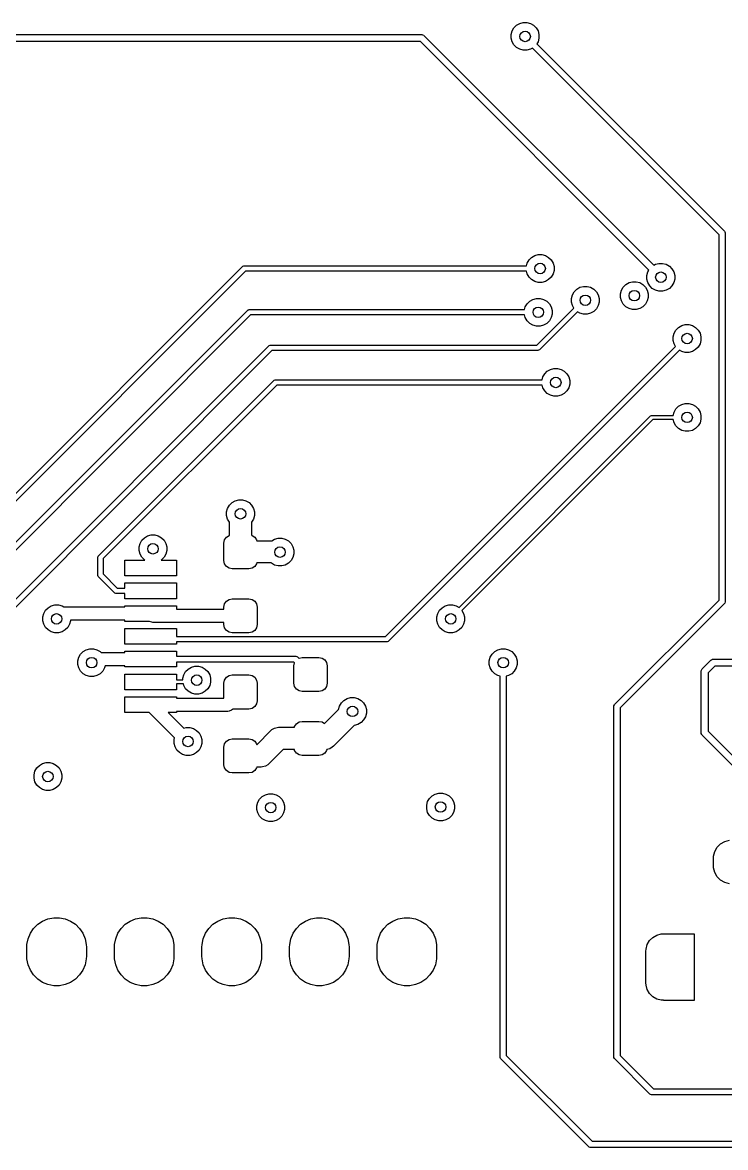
# Model space of a CAD drawing. Extents: x 0.98 to 8.13, y -3.46 to -0.83.
# Drawn here: x 3.515 to 4.305, y -3.419 to -2.155 of the extents above; entities that cross this region are included whole.
import ezdxf

# ---------------------------------------------------------------- set-up
doc = ezdxf.new("R2010")
doc.units = 0
doc.header["$MEASUREMENT"] = 0
doc.layers.add('BLACK', color=7, linetype='CONTINUOUS')

msp = doc.modelspace()

# ---------------------------------------------------------------- linework, layer by layer
at = {"layer": 'BLACK', "linetype": 'CONTINUOUS'}
for p, q in [((4.0652, -2.1642), (4.0672, -2.1607)), ((4.0672, -2.1607), (4.0701, -2.1578)), ((4.0701, -2.1578), (4.0737, -2.1557)), ((4.0737, -2.1557), (4.0777, -2.1547)), ((4.0777, -2.1547), (4.0818, -2.1547)), ((4.0818, -2.1547), (4.0858, -2.1557)), ((4.0858, -2.1557), (4.0893, -2.1578)), ((4.0893, -2.1578), (4.0922, -2.1607)), ((4.0922, -2.1607), (4.0943, -2.1642)), ((3.1148, -2.1683), (3.9636, -2.1683)), ((3.9636, -2.1683), (3.9644, -2.1684)), ((3.9644, -2.1684), (3.9658, -2.169)), ((3.9658, -2.169), (3.9664, -2.1695)), ((3.9664, -2.1695), (4.2244, -2.4275)), ((4.0641, -2.1682), (4.0652, -2.1642)), ((4.0641, -2.1723), (4.0641, -2.1682)), ((4.0652, -2.1763), (4.0641, -2.1723)), ((4.0943, -2.1642), (4.0953, -2.1682)), ((4.0953, -2.1723), (4.0943, -2.1763)), ((4.0953, -2.1682), (4.0953, -2.1723)), ((3.962, -2.1762), (3.1148, -2.1762)), ((4.2188, -2.433), (3.962, -2.1762)), ((4.0672, -2.1799), (4.0652, -2.1763)), ((4.0701, -2.1828), (4.0672, -2.1799)), ((4.0737, -2.1848), (4.0701, -2.1828)), ((4.0777, -2.1859), (4.0737, -2.1848)), ((4.0818, -2.1859), (4.0777, -2.1859)), ((4.0858, -2.1848), (4.0818, -2.1859)), ((4.088, -2.1835), (4.0858, -2.1848)), ((4.2977, -2.3932), (4.088, -2.1835)), ((4.0943, -2.1763), (4.093, -2.1786)), ((4.093, -2.1786), (4.3037, -2.3893)), ((4.3037, -2.3893), (4.3041, -2.3898)), ((4.2977, -2.8037), (4.2977, -2.3932)), ((4.3041, -2.3898), (4.3046, -2.391)), ((4.3046, -2.391), (4.3047, -2.3917)), ((4.3047, -2.3917), (4.3047, -2.8051)), ((4.0812, -2.4281), (4.082, -2.4251)), ((4.082, -2.4251), (4.0841, -2.4215)), ((4.0841, -2.4215), (4.087, -2.4186)), ((4.087, -2.4186), (4.0905, -2.4166)), ((4.0905, -2.4166), (4.0945, -2.4155)), ((4.0945, -2.4155), (4.0986, -2.4155)), ((4.0986, -2.4155), (4.1026, -2.4166)), ((4.1026, -2.4166), (4.1061, -2.4186)), ((4.1061, -2.4186), (4.109, -2.4215)), ((4.109, -2.4215), (4.1111, -2.4251)), ((4.1111, -2.4251), (4.1122, -2.429)), ((4.2244, -2.4275), (4.2263, -2.4264)), ((4.2263, -2.4264), (4.2302, -2.4253)), ((4.2302, -2.4253), (4.2343, -2.4253)), ((4.2343, -2.4253), (4.2383, -2.4264)), ((4.2383, -2.4264), (4.2419, -2.4285)), ((3.4323, -2.7589), (3.7621, -2.429)), ((3.7655, -2.4341), (3.4407, -2.7589)), ((3.7621, -2.429), (3.7626, -2.4286)), ((3.7626, -2.4286), (3.7637, -2.4282)), ((3.7637, -2.4282), (3.7643, -2.4281)), ((3.7643, -2.4281), (4.0812, -2.4281)), ((4.0812, -2.4341), (3.7655, -2.4341)), ((4.082, -2.4371), (4.0812, -2.4341)), ((4.0841, -2.4407), (4.082, -2.4371)), ((4.1111, -2.4371), (4.109, -2.4407)), ((4.1122, -2.4332), (4.1111, -2.4371)), ((4.1122, -2.429), (4.1122, -2.4332)), ((4.2167, -2.4389), (4.2177, -2.4349)), ((4.2167, -2.443), (4.2167, -2.4389)), ((4.2177, -2.4349), (4.2188, -2.433)), ((4.2419, -2.4285), (4.2448, -2.4314)), ((4.2448, -2.4314), (4.2468, -2.4349)), ((4.2468, -2.4349), (4.2479, -2.4389)), ((4.2479, -2.4389), (4.2479, -2.443)), ((4.087, -2.4436), (4.0841, -2.4407)), ((4.0905, -2.4457), (4.087, -2.4436)), ((4.0945, -2.4467), (4.0905, -2.4457)), ((4.0986, -2.4467), (4.0945, -2.4467)), ((4.1026, -2.4457), (4.0986, -2.4467)), ((4.1061, -2.4436), (4.1026, -2.4457)), ((4.109, -2.4407), (4.1061, -2.4436)), ((4.1378, -2.4543), (4.1414, -2.4522)), ((4.1414, -2.4522), (4.1453, -2.4512)), ((4.1453, -2.4512), (4.1494, -2.4512)), ((4.1494, -2.4512), (4.1534, -2.4522)), ((4.1534, -2.4522), (4.157, -2.4543)), ((4.1879, -2.4555), (4.19, -2.452)), ((4.19, -2.452), (4.1929, -2.4491)), ((4.1929, -2.4491), (4.1965, -2.447)), ((4.1965, -2.447), (4.2004, -2.4459)), ((4.2004, -2.4459), (4.2046, -2.4459)), ((4.2046, -2.4459), (4.2085, -2.447)), ((4.2085, -2.447), (4.2121, -2.4491)), ((4.2121, -2.4491), (4.215, -2.452)), ((4.215, -2.452), (4.217, -2.4555)), ((4.2177, -2.447), (4.2167, -2.443)), ((4.2198, -2.4505), (4.2177, -2.447)), ((4.2227, -2.4534), (4.2198, -2.4505)), ((4.2448, -2.4505), (4.2419, -2.4534)), ((4.2468, -2.447), (4.2448, -2.4505)), ((4.2479, -2.443), (4.2468, -2.447)), ((4.0885, -2.4658), (4.0924, -2.4647)), ((4.0924, -2.4647), (4.0965, -2.4647)), ((4.0965, -2.4647), (4.1005, -2.4658)), ((4.1318, -2.4647), (4.1328, -2.4608)), ((4.1318, -2.4688), (4.1318, -2.4647)), ((4.1328, -2.4608), (4.1349, -2.4572)), ((4.1349, -2.4572), (4.1378, -2.4543)), ((4.157, -2.4543), (4.1599, -2.4572)), ((4.1599, -2.4572), (4.1619, -2.4608)), ((4.1619, -2.4608), (4.163, -2.4647)), ((4.163, -2.4647), (4.163, -2.4688)), ((4.1869, -2.4595), (4.1879, -2.4555)), ((4.1869, -2.4636), (4.1869, -2.4595)), ((4.1879, -2.4676), (4.1869, -2.4636)), ((4.217, -2.4555), (4.2181, -2.4595)), ((4.2181, -2.4636), (4.217, -2.4676)), ((4.2181, -2.4595), (4.2181, -2.4636)), ((4.2263, -2.4555), (4.2227, -2.4534)), ((4.2302, -2.4566), (4.2263, -2.4555)), ((4.2343, -2.4566), (4.2302, -2.4566)), ((4.2383, -2.4555), (4.2343, -2.4566)), ((4.2419, -2.4534), (4.2383, -2.4555)), ((3.768, -2.4778), (3.7683, -2.4777)), ((3.7683, -2.4777), (3.7691, -2.4774)), ((3.7691, -2.4774), (3.7697, -2.4773)), ((3.7697, -2.4773), (4.0791, -2.4773)), ((4.0791, -2.4773), (4.0799, -2.4743)), ((4.0799, -2.4743), (4.082, -2.4707)), ((4.082, -2.4707), (4.0849, -2.4678)), ((4.0849, -2.4678), (4.0885, -2.4658)), ((4.0929, -2.5171), (4.1344, -2.4755)), ((4.1005, -2.4658), (4.1041, -2.4678)), ((4.1041, -2.4678), (4.107, -2.4707)), ((4.107, -2.4707), (4.109, -2.4743)), ((4.109, -2.4743), (4.1101, -2.4783)), ((4.1328, -2.4728), (4.1318, -2.4688)), ((4.1344, -2.4755), (4.1328, -2.4728)), ((4.1599, -2.4764), (4.157, -2.4793)), ((4.1619, -2.4728), (4.1599, -2.4764)), ((4.163, -2.4688), (4.1619, -2.4728)), ((4.19, -2.4711), (4.1879, -2.4676)), ((4.1929, -2.474), (4.19, -2.4711)), ((4.1965, -2.4761), (4.1929, -2.474)), ((4.2004, -2.4772), (4.1965, -2.4761)), ((4.2046, -2.4772), (4.2004, -2.4772)), ((4.2085, -2.4761), (4.2046, -2.4772)), ((4.2121, -2.474), (4.2085, -2.4761)), ((4.215, -2.4711), (4.2121, -2.474)), ((4.217, -2.4676), (4.215, -2.4711)), ((3.4821, -2.7636), (3.7676, -2.4782)), ((3.7709, -2.4833), (3.4873, -2.767)), ((3.7676, -2.4782), (3.768, -2.4778)), ((4.0791, -2.4833), (3.7709, -2.4833)), ((4.0799, -2.4863), (4.0791, -2.4833)), ((4.082, -2.4899), (4.0799, -2.4863)), ((4.0849, -2.4928), (4.082, -2.4899)), ((4.1386, -2.4798), (4.0962, -2.5222)), ((4.107, -2.4899), (4.1041, -2.4928)), ((4.109, -2.4863), (4.107, -2.4899)), ((4.1101, -2.4824), (4.109, -2.4863)), ((4.1101, -2.4783), (4.1101, -2.4824)), ((4.1414, -2.4813), (4.1386, -2.4798)), ((4.1453, -2.4824), (4.1414, -2.4813)), ((4.1494, -2.4824), (4.1453, -2.4824)), ((4.1534, -2.4813), (4.1494, -2.4824)), ((4.157, -2.4793), (4.1534, -2.4813)), ((4.0885, -2.4949), (4.0849, -2.4928)), ((4.0924, -2.4959), (4.0885, -2.4949)), ((4.0965, -2.4959), (4.0924, -2.4959)), ((4.1005, -2.4949), (4.0965, -2.4959)), ((4.1041, -2.4928), (4.1005, -2.4949)), ((4.2473, -2.5038), (4.2493, -2.5003)), ((4.2493, -2.5003), (4.2522, -2.4973)), ((4.2522, -2.4973), (4.2558, -2.4953)), ((4.2558, -2.4953), (4.2598, -2.4942)), ((4.2598, -2.4942), (4.2639, -2.4942)), ((4.2639, -2.4942), (4.2678, -2.4953)), ((4.2678, -2.4953), (4.2714, -2.4973)), ((4.2714, -2.4973), (4.2743, -2.5003)), ((4.2743, -2.5003), (4.2764, -2.5038)), ((4.2462, -2.5078), (4.2473, -2.5038)), ((4.2462, -2.5119), (4.2462, -2.5078)), ((4.2473, -2.5159), (4.2462, -2.5119)), ((4.2764, -2.5038), (4.2774, -2.5078)), ((4.2774, -2.5119), (4.2764, -2.5159)), ((4.2774, -2.5078), (4.2774, -2.5119)), ((3.4821, -2.8276), (3.7918, -2.518)), ((3.7951, -2.5231), (3.4873, -2.831)), ((3.7918, -2.518), (3.7922, -2.5176)), ((3.7922, -2.5176), (3.7933, -2.5171)), ((3.7933, -2.5171), (3.7939, -2.5171)), ((3.7939, -2.5171), (4.0929, -2.5171)), ((4.0941, -2.5231), (3.7951, -2.5231)), ((3.9228, -2.8446), (4.2488, -2.5186)), ((4.2531, -2.5228), (3.9262, -2.8497)), ((4.0947, -2.523), (4.0941, -2.5231)), ((4.0958, -2.5226), (4.0947, -2.523)), ((4.0962, -2.5222), (4.0958, -2.5226)), ((4.2488, -2.5186), (4.2473, -2.5159)), ((4.2558, -2.5244), (4.2531, -2.5228)), ((4.2598, -2.5255), (4.2558, -2.5244)), ((4.2639, -2.5255), (4.2598, -2.5255)), ((4.2678, -2.5244), (4.2639, -2.5255)), ((4.2714, -2.5223), (4.2678, -2.5244)), ((4.2743, -2.5194), (4.2714, -2.5223)), ((4.2764, -2.5159), (4.2743, -2.5194)), ((4.0988, -2.5561), (4.0996, -2.553)), ((4.0996, -2.553), (4.1017, -2.5495)), ((4.1017, -2.5495), (4.1046, -2.5466)), ((4.1046, -2.5466), (4.1081, -2.5445)), ((4.1081, -2.5445), (4.1121, -2.5434)), ((4.1121, -2.5434), (4.1162, -2.5434)), ((4.1162, -2.5434), (4.1202, -2.5445)), ((4.1202, -2.5445), (4.1238, -2.5466)), ((4.1238, -2.5466), (4.1267, -2.5495)), ((4.1267, -2.5495), (4.1287, -2.553)), ((4.1287, -2.553), (4.1298, -2.557)), ((3.6002, -2.7538), (3.7971, -2.5569)), ((3.8005, -2.5621), (3.6054, -2.7571)), ((3.7971, -2.5569), (3.7975, -2.5566)), ((3.7975, -2.5566), (3.7986, -2.5561)), ((3.7986, -2.5561), (3.7992, -2.5561)), ((3.7992, -2.5561), (4.0988, -2.5561)), ((4.0988, -2.5621), (3.8005, -2.5621)), ((4.0996, -2.5651), (4.0988, -2.5621)), ((4.1017, -2.5686), (4.0996, -2.5651)), ((4.1287, -2.5651), (4.1267, -2.5686)), ((4.1298, -2.5611), (4.1287, -2.5651)), ((4.1298, -2.557), (4.1298, -2.5611)), ((4.1046, -2.5715), (4.1017, -2.5686)), ((4.1081, -2.5736), (4.1046, -2.5715)), ((4.1121, -2.5747), (4.1081, -2.5736)), ((4.1162, -2.5747), (4.1121, -2.5747)), ((4.1202, -2.5736), (4.1162, -2.5747)), ((4.1238, -2.5715), (4.1202, -2.5736)), ((4.1267, -2.5686), (4.1238, -2.5715)), ((4.2473, -2.5924), (4.2493, -2.5888)), ((4.2493, -2.5888), (4.2522, -2.5859)), ((4.2522, -2.5859), (4.2558, -2.5839)), ((4.2558, -2.5839), (4.2598, -2.5828)), ((4.2598, -2.5828), (4.2639, -2.5828)), ((4.2639, -2.5828), (4.2678, -2.5839)), ((4.2678, -2.5839), (4.2714, -2.5859)), ((4.2714, -2.5859), (4.2743, -2.5888)), ((4.2743, -2.5888), (4.2764, -2.5924)), ((4.0055, -2.8122), (4.2208, -2.5968)), ((4.2234, -2.6007), (4.0087, -2.8154)), ((4.2208, -2.5968), (4.2216, -2.5963)), ((4.2216, -2.5963), (4.2224, -2.5962)), ((4.2216, -2.5963), (4.2216, -2.5963)), ((4.2224, -2.5962), (4.2462, -2.5962)), ((4.2462, -2.6007), (4.2234, -2.6007)), ((4.2462, -2.5962), (4.2473, -2.5924)), ((4.2473, -2.6045), (4.2462, -2.6007)), ((4.2764, -2.5924), (4.2774, -2.5964)), ((4.2774, -2.6005), (4.2764, -2.6045)), ((4.2774, -2.5964), (4.2774, -2.6005)), ((4.2493, -2.608), (4.2473, -2.6045)), ((4.2522, -2.6109), (4.2493, -2.608)), ((4.2558, -2.613), (4.2522, -2.6109)), ((4.2598, -2.614), (4.2558, -2.613)), ((4.2639, -2.614), (4.2598, -2.614)), ((4.2678, -2.613), (4.2639, -2.614)), ((4.2714, -2.6109), (4.2678, -2.613)), ((4.2743, -2.608), (4.2714, -2.6109)), ((4.2764, -2.6045), (4.2743, -2.608)), ((3.7503, -2.6942), (3.7538, -2.6921)), ((3.7538, -2.6921), (3.7578, -2.6911)), ((3.7578, -2.6911), (3.7619, -2.6911)), ((3.7619, -2.6911), (3.7659, -2.6921)), ((3.7659, -2.6921), (3.7694, -2.6942)), ((3.7442, -2.7046), (3.7453, -2.7007)), ((3.7442, -2.7087), (3.7442, -2.7046)), ((3.7453, -2.7007), (3.7473, -2.6971)), ((3.7473, -2.6971), (3.7503, -2.6942)), ((3.7694, -2.6942), (3.7723, -2.6971)), ((3.7723, -2.6971), (3.7744, -2.7007)), ((3.7744, -2.7007), (3.7755, -2.7046)), ((3.7755, -2.7046), (3.7755, -2.7087)), ((3.7453, -2.7127), (3.7442, -2.7087)), ((3.7473, -2.7163), (3.7453, -2.7127)), ((3.7473, -2.7309), (3.7473, -2.7163)), ((3.7744, -2.7127), (3.7723, -2.7163)), ((3.7723, -2.7163), (3.7723, -2.7309)), ((3.7755, -2.7087), (3.7744, -2.7127)), ((3.6554, -2.7315), (3.6594, -2.7304)), ((3.6594, -2.7304), (3.6635, -2.7304)), ((3.6635, -2.7304), (3.6674, -2.7315)), ((3.6458, -2.744), (3.6469, -2.74)), ((3.6469, -2.74), (3.6489, -2.7365)), ((3.6489, -2.7365), (3.6518, -2.7336)), ((3.6518, -2.7336), (3.6554, -2.7315)), ((3.6674, -2.7315), (3.671, -2.7336)), ((3.671, -2.7336), (3.6739, -2.7365)), ((3.6739, -2.7365), (3.676, -2.74)), ((3.676, -2.74), (3.677, -2.744)), ((3.7411, -2.7397), (3.7419, -2.7361)), ((3.7411, -2.7594), (3.7411, -2.7397)), ((3.7419, -2.7361), (3.7439, -2.7331)), ((3.7439, -2.7331), (3.7469, -2.731)), ((3.7469, -2.731), (3.7473, -2.7309)), ((3.7723, -2.7309), (3.7728, -2.731)), ((3.7728, -2.731), (3.7758, -2.7331)), ((3.7758, -2.7331), (3.7778, -2.7361)), ((3.7778, -2.7361), (3.778, -2.737)), ((3.778, -2.737), (3.7951, -2.737)), ((3.7951, -2.737), (3.7982, -2.7352)), ((3.7982, -2.7352), (3.8021, -2.7342)), ((3.8021, -2.7342), (3.8063, -2.7342)), ((3.8063, -2.7342), (3.8102, -2.7352)), ((3.8102, -2.7352), (3.8138, -2.7373)), ((3.8138, -2.7373), (3.8167, -2.7402)), ((3.8167, -2.7402), (3.8188, -2.7438)), ((3.5994, -2.7553), (3.5999, -2.7542)), ((3.5994, -2.7559), (3.5994, -2.7553)), ((3.5994, -2.7756), (3.5994, -2.7559)), ((3.5999, -2.7542), (3.6002, -2.7538)), ((3.6458, -2.7481), (3.6458, -2.744)), ((3.6469, -2.7521), (3.6458, -2.7481)), ((3.6489, -2.7556), (3.6469, -2.7521)), ((3.6518, -2.7586), (3.6489, -2.7556)), ((3.6739, -2.7556), (3.671, -2.7586)), ((3.676, -2.7521), (3.6739, -2.7556)), ((3.677, -2.7481), (3.676, -2.7521)), ((3.677, -2.744), (3.677, -2.7481)), ((3.8188, -2.7558), (3.8167, -2.7594)), ((3.8188, -2.7438), (3.8198, -2.7477)), ((3.8198, -2.7519), (3.8188, -2.7558)), ((3.8198, -2.7477), (3.8198, -2.7519)), ((3.6054, -2.7571), (3.6054, -2.7743)), ((3.6299, -2.7766), (3.6299, -2.7589)), ((3.6299, -2.7589), (3.6524, -2.7589)), ((3.6524, -2.7589), (3.6518, -2.7586)), ((3.671, -2.7586), (3.6705, -2.7589)), ((3.6705, -2.7589), (3.688, -2.7589)), ((3.688, -2.7589), (3.688, -2.7766)), ((3.7419, -2.7629), (3.7411, -2.7594)), ((3.7439, -2.766), (3.7419, -2.7629)), ((3.7469, -2.768), (3.7439, -2.766)), ((3.7505, -2.7687), (3.7469, -2.768)), ((3.7728, -2.768), (3.7692, -2.7687)), ((3.7758, -2.766), (3.7728, -2.768)), ((3.7778, -2.7629), (3.7758, -2.766)), ((3.778, -2.762), (3.7778, -2.7629)), ((3.7943, -2.762), (3.778, -2.762)), ((3.7946, -2.7623), (3.7943, -2.762)), ((3.7982, -2.7643), (3.7946, -2.7623)), ((3.8021, -2.7654), (3.7982, -2.7643)), ((3.8063, -2.7654), (3.8021, -2.7654)), ((3.8102, -2.7643), (3.8063, -2.7654)), ((3.8138, -2.7623), (3.8102, -2.7643)), ((3.8167, -2.7594), (3.8138, -2.7623)), ((3.5994, -2.7762), (3.5994, -2.7756)), ((3.5999, -2.7773), (3.5994, -2.7762)), ((3.6002, -2.7777), (3.5999, -2.7773)), ((3.618, -2.7954), (3.6002, -2.7777)), ((3.6054, -2.7743), (3.6213, -2.7903)), ((3.688, -2.7766), (3.6299, -2.7766)), ((3.7692, -2.7687), (3.7505, -2.7687)), ((3.6213, -2.7903), (3.6299, -2.7903)), ((3.6299, -2.7903), (3.6299, -2.7844)), ((3.6299, -2.7844), (3.688, -2.7844)), ((3.688, -2.7844), (3.688, -2.8022)), ((3.6184, -2.7958), (3.618, -2.7954)), ((3.6186, -2.7959), (3.6184, -2.7958)), ((3.6195, -2.7962), (3.6186, -2.7959)), ((3.6201, -2.7963), (3.6195, -2.7962)), ((3.6299, -2.7963), (3.6201, -2.7963)), ((3.6299, -2.8022), (3.6299, -2.7963)), ((3.688, -2.8022), (3.6299, -2.8022)), ((3.7419, -2.8079), (3.7439, -2.8049)), ((3.7439, -2.8049), (3.7469, -2.8029)), ((3.7469, -2.8029), (3.7505, -2.8022)), ((3.7505, -2.8022), (3.7692, -2.8022)), ((3.7692, -2.8022), (3.7728, -2.8029)), ((3.7728, -2.8029), (3.7758, -2.8049)), ((3.7758, -2.8049), (3.7778, -2.8079)), ((4.1806, -2.9208), (4.2977, -2.8037)), ((4.3046, -2.8058), (4.3041, -2.8071)), ((4.3047, -2.8051), (4.3046, -2.8058)), ((3.5375, -2.8227), (3.5386, -2.8188)), ((3.5386, -2.8188), (3.5407, -2.8152)), ((3.5407, -2.8152), (3.5436, -2.8123)), ((3.5436, -2.8123), (3.5471, -2.8103)), ((3.5471, -2.8103), (3.5511, -2.8092)), ((3.5511, -2.8092), (3.5552, -2.8092)), ((3.5552, -2.8092), (3.5592, -2.8103)), ((3.5592, -2.8103), (3.5612, -2.8114)), ((3.5612, -2.8114), (3.6299, -2.8114)), ((3.6299, -2.8114), (3.6299, -2.81)), ((3.6299, -2.81), (3.688, -2.81)), ((3.688, -2.81), (3.688, -2.8139)), ((3.688, -2.8139), (3.7411, -2.8139)), ((3.7411, -2.8115), (3.7419, -2.8079)), ((3.7411, -2.8139), (3.7411, -2.8115)), ((3.7778, -2.8079), (3.7785, -2.8115)), ((3.7785, -2.8115), (3.7785, -2.8312)), ((3.9804, -2.8227), (3.9815, -2.8188)), ((3.9815, -2.8188), (3.9836, -2.8152)), ((3.9836, -2.8152), (3.9865, -2.8123)), ((3.9865, -2.8123), (3.99, -2.8103)), ((3.99, -2.8103), (3.994, -2.8092)), ((3.994, -2.8092), (3.9981, -2.8092)), ((3.9981, -2.8092), (4.0021, -2.8103)), ((4.0021, -2.8103), (4.0055, -2.8122)), ((4.0087, -2.8154), (4.0106, -2.8188)), ((4.0106, -2.8188), (4.0117, -2.8227)), ((4.3037, -2.8076), (4.1866, -2.9247)), ((4.3041, -2.8071), (4.3037, -2.8076)), ((3.5375, -2.8269), (3.5375, -2.8227)), ((3.5386, -2.8308), (3.5375, -2.8269)), ((3.5407, -2.8344), (3.5386, -2.8308)), ((3.5677, -2.8308), (3.5656, -2.8344)), ((3.5688, -2.8269), (3.5677, -2.8308)), ((3.6299, -2.8264), (3.5688, -2.8264)), ((3.5688, -2.8264), (3.5688, -2.8269)), ((3.6299, -2.8278), (3.6299, -2.8264)), ((3.6577, -2.8278), (3.6299, -2.8278)), ((3.66, -2.8287), (3.6577, -2.8278)), ((3.6614, -2.8289), (3.66, -2.8287)), ((3.7411, -2.8289), (3.6614, -2.8289)), ((3.7411, -2.8312), (3.7411, -2.8289)), ((3.7419, -2.8348), (3.7411, -2.8312)), ((3.7785, -2.8312), (3.7778, -2.8348)), ((3.9804, -2.8269), (3.9804, -2.8227)), ((3.9815, -2.8308), (3.9804, -2.8269)), ((3.9836, -2.8344), (3.9815, -2.8308)), ((4.0106, -2.8308), (4.0086, -2.8344)), ((4.0117, -2.8269), (4.0106, -2.8308)), ((4.0117, -2.8227), (4.0117, -2.8269)), ((3.5436, -2.8373), (3.5407, -2.8344)), ((3.5471, -2.8394), (3.5436, -2.8373)), ((3.5511, -2.8404), (3.5471, -2.8394)), ((3.5552, -2.8404), (3.5511, -2.8404)), ((3.5592, -2.8394), (3.5552, -2.8404)), ((3.5627, -2.8373), (3.5592, -2.8394)), ((3.5656, -2.8344), (3.5627, -2.8373)), ((3.6299, -2.8533), (3.6299, -2.8356)), ((3.6299, -2.8356), (3.688, -2.8356)), ((3.688, -2.8356), (3.688, -2.8446)), ((3.7439, -2.8378), (3.7419, -2.8348)), ((3.7469, -2.8398), (3.7439, -2.8378)), ((3.7505, -2.8406), (3.7469, -2.8398)), ((3.7692, -2.8406), (3.7505, -2.8406)), ((3.7728, -2.8398), (3.7692, -2.8406)), ((3.7758, -2.8378), (3.7728, -2.8398)), ((3.7778, -2.8348), (3.7758, -2.8378)), ((3.9865, -2.8373), (3.9836, -2.8344)), ((3.99, -2.8394), (3.9865, -2.8373)), ((3.994, -2.8404), (3.99, -2.8394)), ((3.9981, -2.8404), (3.994, -2.8404)), ((4.0021, -2.8394), (3.9981, -2.8404)), ((4.0056, -2.8373), (4.0021, -2.8394)), ((4.0086, -2.8344), (4.0056, -2.8373)), ((3.688, -2.8533), (3.6299, -2.8533)), ((3.688, -2.8446), (3.9228, -2.8446)), ((3.9241, -2.8506), (3.688, -2.8506)), ((3.688, -2.8506), (3.688, -2.8533)), ((3.9246, -2.8505), (3.9241, -2.8506)), ((3.9257, -2.8501), (3.9246, -2.8505)), ((3.9262, -2.8497), (3.9257, -2.8501)), ((3.5769, -2.872), (3.578, -2.868)), ((3.578, -2.868), (3.58, -2.8644)), ((3.58, -2.8644), (3.5829, -2.8615)), ((3.5829, -2.8615), (3.5865, -2.8595)), ((3.5865, -2.8595), (3.5905, -2.8584)), ((3.5905, -2.8584), (3.5946, -2.8584)), ((3.5946, -2.8584), (3.5985, -2.8595)), ((3.5985, -2.8595), (3.6021, -2.8615)), ((3.6021, -2.8615), (3.6032, -2.8626)), ((3.6032, -2.8626), (3.6299, -2.8626)), ((3.6299, -2.8626), (3.6299, -2.8612)), ((3.6299, -2.8612), (3.688, -2.8612)), ((3.688, -2.8612), (3.688, -2.8666)), ((3.688, -2.8666), (3.8214, -2.8666)), ((3.8214, -2.8666), (3.822, -2.8666)), ((3.822, -2.8666), (3.8233, -2.8672)), ((3.8233, -2.8672), (3.8238, -2.8676)), ((3.8238, -2.8676), (3.8253, -2.8691)), ((3.8253, -2.8691), (3.8257, -2.8688)), ((3.8257, -2.8688), (3.8292, -2.8681)), ((3.8292, -2.8681), (3.8479, -2.8681)), ((3.8479, -2.8681), (3.8515, -2.8688)), ((3.8515, -2.8688), (3.8545, -2.8708)), ((4.0395, -2.872), (4.0406, -2.868)), ((4.0406, -2.868), (4.0426, -2.8644)), ((4.0426, -2.8644), (4.0455, -2.8615)), ((4.0455, -2.8615), (4.0491, -2.8595)), ((4.0491, -2.8595), (4.0531, -2.8584)), ((4.0531, -2.8584), (4.0572, -2.8584)), ((4.0572, -2.8584), (4.0611, -2.8595)), ((4.0611, -2.8595), (4.0647, -2.8615)), ((4.0647, -2.8615), (4.0676, -2.8644)), ((4.0676, -2.8644), (4.0697, -2.868)), ((4.0697, -2.868), (4.0707, -2.872)), ((3.5769, -2.8761), (3.5769, -2.872)), ((3.578, -2.88), (3.5769, -2.8761)), ((3.58, -2.8836), (3.578, -2.88)), ((3.6071, -2.88), (3.605, -2.8836)), ((3.6077, -2.8776), (3.6071, -2.88)), ((3.6299, -2.8776), (3.6077, -2.8776)), ((3.6299, -2.8789), (3.6299, -2.8776)), ((3.688, -2.8789), (3.6299, -2.8789)), ((3.8199, -2.8736), (3.688, -2.8736)), ((3.688, -2.8736), (3.688, -2.8789)), ((3.6981, -2.8841), (3.701, -2.8812)), ((3.701, -2.8812), (3.7046, -2.8792)), ((3.7046, -2.8792), (3.7086, -2.8781)), ((3.7086, -2.8781), (3.7127, -2.8781)), ((3.7127, -2.8781), (3.7167, -2.8792)), ((3.7167, -2.8792), (3.7202, -2.8812)), ((3.7202, -2.8812), (3.7231, -2.8841)), ((3.8205, -2.8742), (3.8199, -2.8736)), ((3.8199, -2.8775), (3.8205, -2.8742)), ((3.8199, -2.8971), (3.8199, -2.8775)), ((3.8545, -2.8708), (3.8566, -2.8739)), ((3.8566, -2.8739), (3.8573, -2.8775)), ((3.8573, -2.8775), (3.8573, -2.8971)), ((4.0395, -2.8761), (4.0395, -2.872)), ((4.0406, -2.88), (4.0395, -2.8761)), ((4.0426, -2.8836), (4.0406, -2.88)), ((4.0697, -2.88), (4.0676, -2.8836)), ((4.0707, -2.8761), (4.0697, -2.88)), ((4.0707, -2.872), (4.0707, -2.8761)), ((4.2776, -2.8831), (4.2782, -2.8817)), ((4.2782, -2.8817), (4.2787, -2.8811)), ((4.2787, -2.8811), (4.2885, -2.8713)), ((4.2929, -2.878), (4.2854, -2.8855)), ((4.2885, -2.8713), (4.2891, -2.8708)), ((4.2891, -2.8708), (4.2905, -2.8702)), ((4.2905, -2.8702), (4.2913, -2.8701)), ((4.2913, -2.8701), (4.3414, -2.8701)), ((4.3414, -2.878), (4.2929, -2.878)), ((3.5829, -2.8865), (3.58, -2.8836)), ((3.5865, -2.8886), (3.5829, -2.8865)), ((3.5905, -2.8896), (3.5865, -2.8886)), ((3.5946, -2.8896), (3.5905, -2.8896)), ((3.5985, -2.8886), (3.5946, -2.8896)), ((3.6021, -2.8865), (3.5985, -2.8886)), ((3.605, -2.8836), (3.6021, -2.8865)), ((3.6299, -2.9045), (3.6299, -2.8868)), ((3.6299, -2.8868), (3.688, -2.8868)), ((3.688, -2.8868), (3.688, -2.8934)), ((3.688, -2.8934), (3.695, -2.8934)), ((3.695, -2.8916), (3.6961, -2.8877)), ((3.695, -2.8934), (3.695, -2.8916)), ((3.6961, -2.8877), (3.6981, -2.8841)), ((3.7231, -2.8841), (3.7252, -2.8877)), ((3.7252, -2.8877), (3.7262, -2.8916)), ((3.7262, -2.8916), (3.7262, -2.8958)), ((3.7411, -2.8971), (3.7419, -2.8936)), ((3.7419, -2.8936), (3.7439, -2.8905)), ((3.7439, -2.8905), (3.7469, -2.8885)), ((3.7469, -2.8885), (3.7505, -2.8878)), ((3.7505, -2.8878), (3.7692, -2.8878)), ((3.7692, -2.8878), (3.7728, -2.8885)), ((3.7728, -2.8885), (3.7758, -2.8905)), ((3.7758, -2.8905), (3.7778, -2.8936)), ((3.7778, -2.8936), (3.7785, -2.8971)), ((4.0455, -2.8865), (4.0426, -2.8836)), ((4.0491, -2.8886), (4.0455, -2.8865)), ((4.0516, -2.8892), (4.0491, -2.8886)), ((4.0516, -3.3169), (4.0516, -2.8892)), ((4.0611, -2.8886), (4.0586, -2.8892)), ((4.0586, -2.8892), (4.0586, -3.3155)), ((4.0647, -2.8865), (4.0611, -2.8886)), ((4.0676, -2.8836), (4.0647, -2.8865)), ((4.2776, -2.8839), (4.2776, -2.8831)), ((4.2776, -2.9528), (4.2776, -2.8839)), ((4.2854, -2.8855), (4.2854, -2.9511)), ((3.688, -2.9045), (3.6299, -2.9045)), ((3.6956, -2.8979), (3.688, -2.8979)), ((3.688, -2.8979), (3.688, -2.9045)), ((3.6961, -2.8997), (3.6956, -2.8979)), ((3.6981, -2.9033), (3.6961, -2.8997)), ((3.701, -2.9062), (3.6981, -2.9033)), ((3.7046, -2.9083), (3.701, -2.9062)), ((3.7202, -2.9062), (3.7167, -2.9083)), ((3.7231, -2.9033), (3.7202, -2.9062)), ((3.7252, -2.8997), (3.7231, -2.9033)), ((3.7262, -2.8958), (3.7252, -2.8997)), ((3.7411, -2.9138), (3.7411, -2.8971)), ((3.7785, -2.8971), (3.7785, -2.9168)), ((3.8206, -2.9007), (3.8199, -2.8971)), ((3.8226, -2.9038), (3.8206, -2.9007)), ((3.8257, -2.9058), (3.8226, -2.9038)), ((3.8292, -2.9065), (3.8257, -2.9058)), ((3.8479, -2.9065), (3.8292, -2.9065)), ((3.8515, -2.9058), (3.8479, -2.9065)), ((3.8545, -2.9038), (3.8515, -2.9058)), ((3.8566, -2.9007), (3.8545, -2.9038)), ((3.8573, -2.8971), (3.8566, -2.9007)), ((3.6299, -2.9301), (3.6299, -2.9124)), ((3.6299, -2.9124), (3.688, -2.9124)), ((3.688, -2.9124), (3.688, -2.9138)), ((3.688, -2.9138), (3.7411, -2.9138)), ((3.7086, -2.9093), (3.7046, -2.9083)), ((3.7127, -2.9093), (3.7086, -2.9093)), ((3.7167, -2.9083), (3.7127, -2.9093)), ((3.7785, -2.9168), (3.7778, -2.9204)), ((3.8711, -2.9228), (3.8732, -2.9193)), ((3.8732, -2.9193), (3.8761, -2.9164)), ((3.8761, -2.9164), (3.8796, -2.9143)), ((3.8796, -2.9143), (3.8836, -2.9132)), ((3.8836, -2.9132), (3.8877, -2.9132)), ((3.8877, -2.9132), (3.8917, -2.9143)), ((3.8917, -2.9143), (3.8953, -2.9164)), ((3.8953, -2.9164), (3.8982, -2.9193)), ((3.8982, -2.9193), (3.9002, -2.9228)), ((3.6572, -2.9301), (3.6299, -2.9301)), ((3.6857, -2.9586), (3.6572, -2.9301)), ((3.688, -2.9301), (3.6784, -2.9301)), ((3.6784, -2.9301), (3.696, -2.9477)), ((3.7456, -2.9288), (3.688, -2.9288)), ((3.688, -2.9288), (3.688, -2.9301)), ((3.747, -2.9286), (3.7456, -2.9288)), ((3.7497, -2.9275), (3.747, -2.9286)), ((3.7509, -2.9266), (3.7497, -2.9275)), ((3.7513, -2.9262), (3.7509, -2.9266)), ((3.7692, -2.9262), (3.7513, -2.9262)), ((3.7728, -2.9255), (3.7692, -2.9262)), ((3.7758, -2.9234), (3.7728, -2.9255)), ((3.7778, -2.9204), (3.7758, -2.9234)), ((3.8543, -2.9425), (3.8701, -2.9268)), ((3.8701, -2.9268), (3.8711, -2.9228)), ((3.9002, -2.9228), (3.9013, -2.9268)), ((3.9013, -2.9309), (3.9002, -2.9349)), ((3.9013, -2.9268), (3.9013, -2.9309)), ((4.1796, -2.9225), (4.1802, -2.9213)), ((4.1796, -2.9232), (4.1796, -2.9225)), ((4.1796, -3.3169), (4.1796, -2.9232)), ((4.1802, -2.9213), (4.1806, -2.9208)), ((4.1866, -2.9247), (4.1866, -3.3155)), ((3.8206, -2.9457), (3.8226, -2.9427)), ((3.8226, -2.9427), (3.8257, -2.9407)), ((3.8257, -2.9407), (3.8292, -2.94)), ((3.8292, -2.94), (3.8479, -2.94)), ((3.8479, -2.94), (3.8515, -2.9407)), ((3.8515, -2.9407), (3.8543, -2.9425)), ((3.8877, -2.9445), (3.8642, -2.968)), ((3.8917, -2.9434), (3.8877, -2.9445)), ((3.8953, -2.9413), (3.8917, -2.9434)), ((3.8982, -2.9384), (3.8953, -2.9413)), ((3.9002, -2.9349), (3.8982, -2.9384)), ((3.696, -2.9477), (3.6987, -2.947)), ((3.6987, -2.947), (3.7028, -2.947)), ((3.7028, -2.947), (3.7068, -2.948)), ((3.7068, -2.948), (3.7104, -2.9501)), ((3.7104, -2.9501), (3.7133, -2.953)), ((3.7133, -2.953), (3.7153, -2.9566)), ((3.7153, -2.9566), (3.7164, -2.9605)), ((3.778, -2.9662), (3.7938, -2.9503)), ((3.7938, -2.9503), (3.795, -2.9492)), ((3.795, -2.9492), (3.7979, -2.9476)), ((3.7979, -2.9476), (3.801, -2.9468)), ((3.801, -2.9468), (3.8027, -2.9467)), ((3.8027, -2.9467), (3.8204, -2.9467)), ((3.8204, -2.9467), (3.8206, -2.9457)), ((4.2776, -2.9535), (4.2776, -2.9528)), ((4.2782, -2.9549), (4.2776, -2.9535)), ((4.2787, -2.9555), (4.2782, -2.9549)), ((4.3701, -3.0469), (4.2787, -2.9555)), ((4.2854, -2.9511), (4.3768, -3.0425)), ((3.6852, -2.9605), (3.6857, -2.9586)), ((3.6852, -2.9647), (3.6852, -2.9605)), ((3.6862, -2.9686), (3.6852, -2.9647)), ((3.6883, -2.9722), (3.6862, -2.9686)), ((3.7153, -2.9686), (3.7133, -2.9722)), ((3.7164, -2.9647), (3.7153, -2.9686)), ((3.7164, -2.9605), (3.7164, -2.9647)), ((3.7411, -2.969), (3.7419, -2.9654)), ((3.7411, -2.9887), (3.7411, -2.969)), ((3.7419, -2.9654), (3.7439, -2.9624)), ((3.7439, -2.9624), (3.7469, -2.9604)), ((3.7469, -2.9604), (3.7505, -2.9596)), ((3.7505, -2.9596), (3.7692, -2.9596)), ((3.7692, -2.9596), (3.7728, -2.9604)), ((3.7728, -2.9604), (3.7758, -2.9624)), ((3.7758, -2.9624), (3.7778, -2.9654)), ((3.7778, -2.9654), (3.778, -2.9662)), ((3.8601, -2.9707), (3.857, -2.9715)), ((3.863, -2.9691), (3.8601, -2.9707)), ((3.8642, -2.968), (3.863, -2.9691)), ((3.6912, -2.9751), (3.6883, -2.9722)), ((3.6948, -2.9771), (3.6912, -2.9751)), ((3.6987, -2.9782), (3.6948, -2.9771)), ((3.7028, -2.9782), (3.6987, -2.9782)), ((3.7068, -2.9771), (3.7028, -2.9782)), ((3.7104, -2.9751), (3.7068, -2.9771)), ((3.7133, -2.9722), (3.7104, -2.9751)), ((3.8078, -2.9717), (3.7918, -2.9877)), ((3.8204, -2.9717), (3.8078, -2.9717)), ((3.8206, -2.9726), (3.8204, -2.9717)), ((3.8226, -2.9756), (3.8206, -2.9726)), ((3.8257, -2.9776), (3.8226, -2.9756)), ((3.8292, -2.9783), (3.8257, -2.9776)), ((3.8479, -2.9783), (3.8292, -2.9783)), ((3.8515, -2.9776), (3.8479, -2.9783)), ((3.8545, -2.9756), (3.8515, -2.9776)), ((3.8566, -2.9726), (3.8545, -2.9756)), ((3.8568, -2.9716), (3.8566, -2.9726)), ((3.857, -2.9715), (3.8568, -2.9716)), ((3.5277, -2.9999), (3.5288, -2.9959)), ((3.5288, -2.9959), (3.5308, -2.9924)), ((3.5308, -2.9924), (3.5337, -2.9895)), ((3.5337, -2.9895), (3.5373, -2.9874)), ((3.5373, -2.9874), (3.5413, -2.9864)), ((3.5413, -2.9864), (3.5454, -2.9864)), ((3.5454, -2.9864), (3.5493, -2.9874)), ((3.5493, -2.9874), (3.5529, -2.9895)), ((3.5529, -2.9895), (3.5558, -2.9924)), ((3.5558, -2.9924), (3.5579, -2.9959)), ((3.5579, -2.9959), (3.5589, -2.9999)), ((3.7419, -2.9923), (3.7411, -2.9887)), ((3.7439, -2.9953), (3.7419, -2.9923)), ((3.7469, -2.9973), (3.7439, -2.9953)), ((3.7758, -2.9953), (3.7728, -2.9973)), ((3.7778, -2.9923), (3.7758, -2.9953)), ((3.778, -2.9913), (3.7778, -2.9923)), ((3.783, -2.9913), (3.778, -2.9913)), ((3.7846, -2.9912), (3.783, -2.9913)), ((3.7878, -2.9904), (3.7846, -2.9912)), ((3.7906, -2.9888), (3.7878, -2.9904)), ((3.7918, -2.9877), (3.7906, -2.9888)), ((3.5277, -3.004), (3.5277, -2.9999)), ((3.5288, -3.008), (3.5277, -3.004)), ((3.5308, -3.0116), (3.5288, -3.008)), ((3.5579, -3.008), (3.5558, -3.0116)), ((3.5589, -3.004), (3.5579, -3.008)), ((3.5589, -2.9999), (3.5589, -3.004)), ((3.7505, -2.998), (3.7469, -2.9973)), ((3.7692, -2.998), (3.7505, -2.998)), ((3.7728, -2.9973), (3.7692, -2.998)), ((3.5337, -3.0145), (3.5308, -3.0116)), ((3.5373, -3.0165), (3.5337, -3.0145)), ((3.5413, -3.0176), (3.5373, -3.0165)), ((3.5454, -3.0176), (3.5413, -3.0176)), ((3.5493, -3.0165), (3.5454, -3.0176)), ((3.5529, -3.0145), (3.5493, -3.0165)), ((3.5558, -3.0116), (3.5529, -3.0145)), ((3.7878, -3.0224), (3.7917, -3.0213)), ((3.7917, -3.0213), (3.7959, -3.0213)), ((3.7959, -3.0213), (3.7998, -3.0224)), ((3.9787, -3.0217), (3.9826, -3.0206)), ((3.9826, -3.0206), (3.9867, -3.0206)), ((3.9867, -3.0206), (3.9907, -3.0217)), ((3.7782, -3.0349), (3.7792, -3.0309)), ((3.7792, -3.0309), (3.7813, -3.0273)), ((3.7813, -3.0273), (3.7842, -3.0244)), ((3.7842, -3.0244), (3.7878, -3.0224)), ((3.7998, -3.0224), (3.8034, -3.0244)), ((3.8034, -3.0244), (3.8063, -3.0273)), ((3.8063, -3.0273), (3.8083, -3.0309)), ((3.8083, -3.0309), (3.8094, -3.0349)), ((3.9691, -3.0342), (3.9701, -3.0302)), ((3.9701, -3.0302), (3.9722, -3.0266)), ((3.9722, -3.0266), (3.9751, -3.0237)), ((3.9751, -3.0237), (3.9787, -3.0217)), ((3.9907, -3.0217), (3.9943, -3.0237)), ((3.9943, -3.0237), (3.9972, -3.0266)), ((3.9972, -3.0266), (3.9992, -3.0302)), ((3.9992, -3.0302), (4.0003, -3.0342)), ((3.7782, -3.039), (3.7782, -3.0349)), ((3.7792, -3.0429), (3.7782, -3.039)), ((3.7813, -3.0465), (3.7792, -3.0429)), ((3.7842, -3.0494), (3.7813, -3.0465)), ((3.8063, -3.0465), (3.8034, -3.0494)), ((3.8083, -3.0429), (3.8063, -3.0465)), ((3.8094, -3.039), (3.8083, -3.0429)), ((3.8094, -3.0349), (3.8094, -3.039)), ((3.9691, -3.0383), (3.9691, -3.0342)), ((3.9701, -3.0423), (3.9691, -3.0383)), ((3.9722, -3.0458), (3.9701, -3.0423)), ((3.9751, -3.0487), (3.9722, -3.0458)), ((3.9972, -3.0458), (3.9943, -3.0487)), ((3.9992, -3.0423), (3.9972, -3.0458)), ((4.0003, -3.0383), (3.9992, -3.0423)), ((4.0003, -3.0342), (4.0003, -3.0383)), ((3.7878, -3.0515), (3.7842, -3.0494)), ((3.7917, -3.0525), (3.7878, -3.0515)), ((3.7959, -3.0525), (3.7917, -3.0525)), ((3.7998, -3.0515), (3.7959, -3.0525)), ((3.8034, -3.0494), (3.7998, -3.0515)), ((3.9787, -3.0508), (3.9751, -3.0487)), ((3.9826, -3.0518), (3.9787, -3.0508)), ((3.9867, -3.0518), (3.9826, -3.0518)), ((3.9907, -3.0508), (3.9867, -3.0518)), ((3.9943, -3.0487), (3.9907, -3.0508)), ((4.2929, -3.0862), (4.2956, -3.0815)), ((4.2956, -3.0815), (4.2994, -3.0777)), ((4.2994, -3.0777), (4.3041, -3.075)), ((4.3041, -3.075), (4.3093, -3.0736)), ((4.2913, -3.0941), (4.2915, -3.0914)), ((4.2913, -3.102), (4.2913, -3.0941)), ((4.2915, -3.0914), (4.2929, -3.0862)), ((4.2915, -3.1047), (4.2913, -3.102)), ((4.2929, -3.1099), (4.2915, -3.1047)), ((4.2956, -3.1146), (4.2929, -3.1099)), ((4.2994, -3.1184), (4.2956, -3.1146)), ((4.3041, -3.1211), (4.2994, -3.1184)), ((4.3093, -3.1225), (4.3041, -3.1211)), ((3.5236, -3.1781), (3.5273, -3.1727)), ((3.5273, -3.1727), (3.5319, -3.168)), ((3.5319, -3.168), (3.5374, -3.1644)), ((3.5374, -3.1644), (3.5434, -3.1619)), ((3.5434, -3.1619), (3.5499, -3.1606)), ((3.5499, -3.1606), (3.5564, -3.1606)), ((3.5564, -3.1606), (3.5629, -3.1619)), ((3.5629, -3.1619), (3.5689, -3.1644)), ((3.5689, -3.1644), (3.5744, -3.168)), ((3.5744, -3.168), (3.579, -3.1727)), ((3.579, -3.1727), (3.5827, -3.1781)), ((3.6221, -3.1781), (3.6257, -3.1727)), ((3.6257, -3.1727), (3.6303, -3.168)), ((3.6303, -3.168), (3.6358, -3.1644)), ((3.6358, -3.1644), (3.6419, -3.1619)), ((3.6419, -3.1619), (3.6483, -3.1606)), ((3.6483, -3.1606), (3.6549, -3.1606)), ((3.6549, -3.1606), (3.6613, -3.1619)), ((3.6613, -3.1619), (3.6673, -3.1644)), ((3.6673, -3.1644), (3.6728, -3.168)), ((3.6728, -3.168), (3.6774, -3.1727)), ((3.6774, -3.1727), (3.6811, -3.1781)), ((3.7205, -3.1781), (3.7241, -3.1727)), ((3.7241, -3.1727), (3.7288, -3.168)), ((3.7288, -3.168), (3.7342, -3.1644)), ((3.7342, -3.1644), (3.7403, -3.1619)), ((3.7403, -3.1619), (3.7467, -3.1606)), ((3.7467, -3.1606), (3.7533, -3.1606)), ((3.7533, -3.1606), (3.7597, -3.1619)), ((3.7597, -3.1619), (3.7658, -3.1644)), ((3.7658, -3.1644), (3.7712, -3.168)), ((3.7712, -3.168), (3.7759, -3.1727)), ((3.7759, -3.1727), (3.7795, -3.1781)), ((3.8189, -3.1781), (3.8226, -3.1727)), ((3.8226, -3.1727), (3.8272, -3.168)), ((3.8272, -3.168), (3.8327, -3.1644)), ((3.8327, -3.1644), (3.8387, -3.1619)), ((3.8387, -3.1619), (3.8451, -3.1606)), ((3.8451, -3.1606), (3.8517, -3.1606)), ((3.8517, -3.1606), (3.8581, -3.1619)), ((3.8581, -3.1619), (3.8642, -3.1644)), ((3.8642, -3.1644), (3.8697, -3.168)), ((3.8697, -3.168), (3.8743, -3.1727)), ((3.8743, -3.1727), (3.8779, -3.1781)), ((3.9173, -3.1781), (3.921, -3.1727)), ((3.921, -3.1727), (3.9256, -3.168)), ((3.9256, -3.168), (3.9311, -3.1644)), ((3.9311, -3.1644), (3.9371, -3.1619)), ((3.9371, -3.1619), (3.9436, -3.1606)), ((3.9436, -3.1606), (3.9501, -3.1606)), ((3.9501, -3.1606), (3.9566, -3.1619)), ((3.9566, -3.1619), (3.9626, -3.1644)), ((3.9626, -3.1644), (3.9681, -3.168)), ((3.9681, -3.168), (3.9727, -3.1727)), ((3.9727, -3.1727), (3.9764, -3.1781)), ((3.5198, -3.1906), (3.5211, -3.1842)), ((3.5211, -3.1842), (3.5236, -3.1781)), ((3.5827, -3.1781), (3.5852, -3.1842)), ((3.5852, -3.1842), (3.5865, -3.1906)), ((3.6183, -3.1906), (3.6196, -3.1842)), ((3.6196, -3.1842), (3.6221, -3.1781)), ((3.6811, -3.1781), (3.6836, -3.1842)), ((3.6836, -3.1842), (3.6849, -3.1906)), ((3.7167, -3.1906), (3.718, -3.1842)), ((3.718, -3.1842), (3.7205, -3.1781)), ((3.7795, -3.1781), (3.782, -3.1842)), ((3.782, -3.1842), (3.7833, -3.1906)), ((3.8151, -3.1906), (3.8164, -3.1842)), ((3.8164, -3.1842), (3.8189, -3.1781)), ((3.8779, -3.1781), (3.8804, -3.1842)), ((3.8804, -3.1842), (3.8817, -3.1906)), ((3.9135, -3.1906), (3.9148, -3.1842)), ((3.9148, -3.1842), (3.9173, -3.1781)), ((3.9764, -3.1781), (3.9789, -3.1842)), ((3.9789, -3.1842), (3.9802, -3.1906)), ((4.2196, -3.1864), (4.2233, -3.1828)), ((4.2233, -3.1828), (4.2277, -3.1802)), ((4.2277, -3.1802), (4.2327, -3.1789)), ((4.2327, -3.1789), (4.2352, -3.1789)), ((4.2352, -3.1789), (4.2352, -3.1787)), ((4.2352, -3.1787), (4.2697, -3.1787)), ((4.2697, -3.1787), (4.2697, -3.2535)), ((3.5197, -3.1939), (3.5198, -3.1906)), ((3.5197, -3.2037), (3.5197, -3.1939)), ((3.5865, -3.1906), (3.5866, -3.1939)), ((3.5866, -3.1939), (3.5866, -3.2037)), ((3.6181, -3.1939), (3.6183, -3.1906)), ((3.6181, -3.2037), (3.6181, -3.1939)), ((3.6849, -3.1906), (3.685, -3.1939)), ((3.685, -3.1939), (3.685, -3.2037)), ((3.7165, -3.1939), (3.7167, -3.1906)), ((3.7165, -3.2037), (3.7165, -3.1939)), ((3.7833, -3.1906), (3.7835, -3.1939)), ((3.7835, -3.1939), (3.7835, -3.2037)), ((3.815, -3.1939), (3.8151, -3.1906)), ((3.815, -3.2037), (3.815, -3.1939)), ((3.8817, -3.1906), (3.8819, -3.1939)), ((3.8819, -3.1939), (3.8819, -3.2037)), ((3.9134, -3.1939), (3.9135, -3.1906)), ((3.9134, -3.2037), (3.9134, -3.1939)), ((3.9802, -3.1906), (3.9803, -3.1939)), ((3.9803, -3.1939), (3.9803, -3.2037)), ((4.2156, -3.1984), (4.2157, -3.1959)), ((4.2157, -3.1959), (4.217, -3.1909)), ((4.217, -3.1909), (4.2196, -3.1864)), ((3.5198, -3.207), (3.5197, -3.2037)), ((3.5211, -3.2135), (3.5198, -3.207)), ((3.5865, -3.207), (3.5852, -3.2135)), ((3.5866, -3.2037), (3.5865, -3.207)), ((3.6183, -3.207), (3.6181, -3.2037)), ((3.6196, -3.2135), (3.6183, -3.207)), ((3.6849, -3.207), (3.6836, -3.2135)), ((3.685, -3.2037), (3.6849, -3.207)), ((3.7167, -3.207), (3.7165, -3.2037)), ((3.718, -3.2135), (3.7167, -3.207)), ((3.7833, -3.207), (3.782, -3.2135)), ((3.7835, -3.2037), (3.7833, -3.207)), ((3.8151, -3.207), (3.815, -3.2037)), ((3.8164, -3.2135), (3.8151, -3.207)), ((3.8817, -3.207), (3.8804, -3.2135)), ((3.8819, -3.2037), (3.8817, -3.207)), ((3.9135, -3.207), (3.9134, -3.2037)), ((3.9148, -3.2135), (3.9135, -3.207)), ((3.9802, -3.207), (3.9789, -3.2135)), ((3.9803, -3.2037), (3.9802, -3.207)), ((4.2156, -3.2339), (4.2156, -3.1984)), ((3.5236, -3.2195), (3.5211, -3.2135)), ((3.5273, -3.225), (3.5236, -3.2195)), ((3.5827, -3.2195), (3.579, -3.225)), ((3.5852, -3.2135), (3.5827, -3.2195)), ((3.6221, -3.2195), (3.6196, -3.2135)), ((3.6257, -3.225), (3.6221, -3.2195)), ((3.6811, -3.2195), (3.6774, -3.225)), ((3.6836, -3.2135), (3.6811, -3.2195)), ((3.7205, -3.2195), (3.718, -3.2135)), ((3.7241, -3.225), (3.7205, -3.2195)), ((3.7795, -3.2195), (3.7759, -3.225)), ((3.782, -3.2135), (3.7795, -3.2195)), ((3.8189, -3.2195), (3.8164, -3.2135)), ((3.8226, -3.225), (3.8189, -3.2195)), ((3.8779, -3.2195), (3.8743, -3.225)), ((3.8804, -3.2135), (3.8779, -3.2195)), ((3.9173, -3.2195), (3.9148, -3.2135)), ((3.921, -3.225), (3.9173, -3.2195)), ((3.9764, -3.2195), (3.9727, -3.225)), ((3.9789, -3.2135), (3.9764, -3.2195)), ((3.5319, -3.2296), (3.5273, -3.225)), ((3.5374, -3.2333), (3.5319, -3.2296)), ((3.5434, -3.2358), (3.5374, -3.2333)), ((3.5499, -3.237), (3.5434, -3.2358)), ((3.5629, -3.2358), (3.5564, -3.237)), ((3.5689, -3.2333), (3.5629, -3.2358)), ((3.5744, -3.2296), (3.5689, -3.2333)), ((3.579, -3.225), (3.5744, -3.2296)), ((3.6303, -3.2296), (3.6257, -3.225)), ((3.6358, -3.2333), (3.6303, -3.2296)), ((3.6419, -3.2358), (3.6358, -3.2333)), ((3.6483, -3.237), (3.6419, -3.2358)), ((3.6613, -3.2358), (3.6549, -3.237)), ((3.6673, -3.2333), (3.6613, -3.2358)), ((3.6728, -3.2296), (3.6673, -3.2333)), ((3.6774, -3.225), (3.6728, -3.2296)), ((3.7288, -3.2296), (3.7241, -3.225)), ((3.7342, -3.2333), (3.7288, -3.2296)), ((3.7403, -3.2358), (3.7342, -3.2333)), ((3.7467, -3.237), (3.7403, -3.2358)), ((3.7597, -3.2358), (3.7533, -3.237)), ((3.7658, -3.2333), (3.7597, -3.2358)), ((3.7712, -3.2296), (3.7658, -3.2333)), ((3.7759, -3.225), (3.7712, -3.2296)), ((3.8272, -3.2296), (3.8226, -3.225)), ((3.8327, -3.2333), (3.8272, -3.2296)), ((3.8387, -3.2358), (3.8327, -3.2333)), ((3.8451, -3.237), (3.8387, -3.2358)), ((3.8581, -3.2358), (3.8517, -3.237)), ((3.8642, -3.2333), (3.8581, -3.2358)), ((3.8697, -3.2296), (3.8642, -3.2333)), ((3.8743, -3.225), (3.8697, -3.2296)), ((3.9256, -3.2296), (3.921, -3.225)), ((3.9311, -3.2333), (3.9256, -3.2296)), ((3.9371, -3.2358), (3.9311, -3.2333)), ((3.9436, -3.237), (3.9371, -3.2358)), ((3.9566, -3.2358), (3.9501, -3.237)), ((3.9626, -3.2333), (3.9566, -3.2358)), ((3.9681, -3.2296), (3.9626, -3.2333)), ((3.9727, -3.225), (3.9681, -3.2296)), ((4.2157, -3.2364), (4.2156, -3.2339)), ((3.5564, -3.237), (3.5499, -3.237)), ((3.6549, -3.237), (3.6483, -3.237)), ((3.7533, -3.237), (3.7467, -3.237)), ((3.8517, -3.237), (3.8451, -3.237)), ((3.9501, -3.237), (3.9436, -3.237)), ((4.217, -3.2414), (4.2157, -3.2364)), ((4.2196, -3.2458), (4.217, -3.2414)), ((4.2233, -3.2495), (4.2196, -3.2458)), ((4.2277, -3.252), (4.2233, -3.2495)), ((4.2327, -3.2534), (4.2277, -3.252)), ((4.2352, -3.2534), (4.2327, -3.2534)), ((4.2352, -3.2535), (4.2352, -3.2534)), ((4.2697, -3.2535), (4.2352, -3.2535)), ((4.0517, -3.3176), (4.0516, -3.3169)), ((4.0522, -3.3189), (4.0517, -3.3176)), ((4.0526, -3.3194), (4.0522, -3.3189)), ((4.1511, -3.4178), (4.0526, -3.3194)), ((4.0586, -3.3155), (4.155, -3.4119)), ((4.1796, -3.3176), (4.1796, -3.3169)), ((4.1802, -3.3189), (4.1796, -3.3176)), ((4.1806, -3.3194), (4.1802, -3.3189)), ((4.22, -3.3588), (4.1806, -3.3194)), ((4.1866, -3.3155), (4.2239, -3.3528)), ((4.2205, -3.3592), (4.22, -3.3588)), ((4.2218, -3.3597), (4.2205, -3.3592)), ((4.2224, -3.3598), (4.2218, -3.3597)), ((4.8518, -3.3598), (4.2224, -3.3598)), ((4.2239, -3.3528), (4.8503, -3.3528)), ((4.155, -3.4119), (4.911, -3.4119)), ((4.1516, -3.4183), (4.1511, -3.4178)), ((4.1529, -3.4188), (4.1516, -3.4183)), ((4.1535, -3.4189), (4.1529, -3.4188)), ((4.9124, -3.4189), (4.1535, -3.4189))]:
    msp.add_line(p, q, dxfattribs=at)
at = {"layer": 'BLACK'}
for centre in [(4.0797, -2.1703), (4.0966, -2.4311), (4.2323, -2.4409), (4.1474, -2.4668), (4.2025, -2.4616), (4.0945, -2.4803), (4.2618, -2.5098), (4.1142, -2.5591), (4.2618, -2.5984), (3.7598, -2.7067), (3.6614, -2.7461), (3.8042, -2.7498), (3.5531, -2.8248), (3.9961, -2.8248), (3.5925, -2.874), (4.0551, -2.874), (3.7106, -2.8937), (3.8857, -2.9288), (3.7008, -2.9626), (3.5433, -3.002), (3.7938, -3.0369), (3.9847, -3.0362)]:
    msp.add_circle(centre, 0.00591, dxfattribs=at)

doc.saveas('drawing.dxf')
